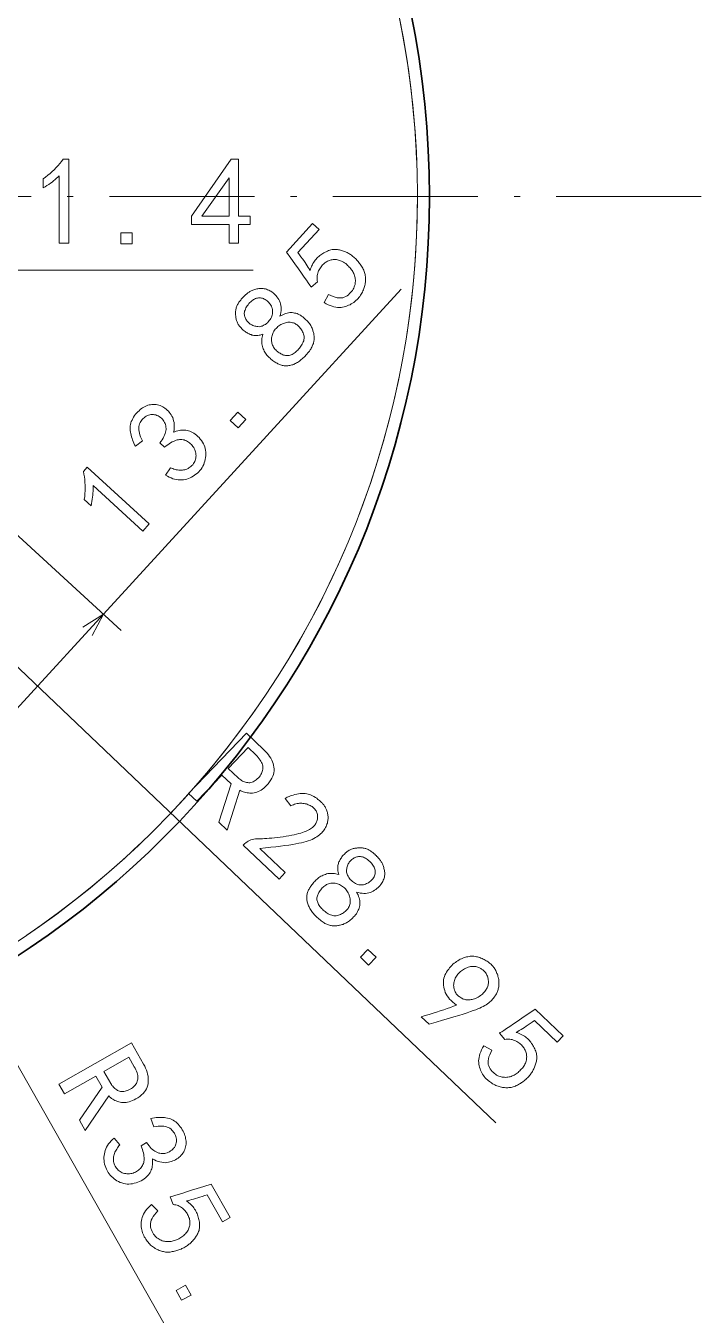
# Model space of a CAD drawing. Extents: x 89 to 955, y 8 to 823.
# Drawn here: x 228.3 to 284.2, y 610.9 to 717.7 of the extents above; entities that cross this region are included whole.
import ezdxf

# ---------------------------------------------------------------- set-up
doc = ezdxf.new("R2010")
doc.units = 0
doc.linetypes.add('DASHDOT', pattern=[18.5, 12, -3, 0.5, -3])
doc.linetypes.add('DASHED', pattern=[15, 12, -3])

msp = doc.modelspace()

# ---------------------------------------------------------------- linework, layer by layer
at = {"color": 7, "linetype": 'DASHDOT', "lineweight": 13}
msp.add_line((284.23, 703.56), (89.23, 703.56), dxfattribs=at)
at = {"color": 3, "lineweight": 13}
for p, q in [((186.73, 703.56), (247.51, 596.59)), ((186.73, 703.56), (267.21, 626.84)), ((207.23, 697.46), (247.13, 697.46)), ((225.36, 658.77), (259.38, 695.89)), ((215.92, 686.21), (236.19, 667.63))]:
    msp.add_line(p, q, dxfattribs=at)
for points in [[(231.06, 705.29), (230.96, 705.18), (230.84, 705.08), (230.72, 704.98), (230.6, 704.87), (230.47, 704.77), (230.33, 704.67), (230.19, 704.57), (230.04, 704.47), (229.89, 704.37), (229.73, 704.28), (229.73, 705.04), (229.93, 705.18), (230.12, 705.33), (230.3, 705.48), (230.48, 705.63), (230.65, 705.79), (230.81, 705.96), (230.97, 706.13), (231.11, 706.3), (231.25, 706.48), (231.39, 706.66), (231.87, 706.66), (231.87, 699.7), (231.06, 699.7)], [(245.14, 701.24), (242.03, 701.24), (242.03, 701.93), (245.31, 706.66), (245.91, 706.66), (245.91, 701.93), (246.88, 701.93), (246.88, 701.24), (245.91, 701.24), (245.91, 699.7), (245.14, 699.7)], [(245.14, 701.93), (245.14, 705.13), (242.88, 701.93)], [(253.36, 695.46), (253.55, 695.36), (253.74, 695.28), (253.92, 695.23), (254.08, 695.19), (254.24, 695.17), (254.39, 695.17), (254.54, 695.18), (254.67, 695.22), (254.79, 695.28), (254.91, 695.35), (255.01, 695.44), (255.11, 695.53), (255.2, 695.61), (255.28, 695.7), (255.35, 695.79), (255.41, 695.89), (255.46, 695.98), (255.5, 696.08), (255.53, 696.17), (255.56, 696.27), (255.57, 696.37), (255.58, 696.46), (255.59, 696.56), (255.59, 696.65), (255.58, 696.74), (255.57, 696.83), (255.55, 696.92), (255.52, 697.01), (255.49, 697.1), (255.46, 697.18), (255.42, 697.27), (255.37, 697.35), (255.33, 697.43), (255.27, 697.51), (255.22, 697.58), (255.15, 697.66), (255.09, 697.73), (255.02, 697.8), (254.95, 697.87), (254.87, 697.94), (254.79, 698.01), (254.7, 698.07), (254.62, 698.12), (254.54, 698.17), (254.45, 698.21), (254.37, 698.25), (254.28, 698.28), (254.2, 698.3), (254.11, 698.32), (254.02, 698.34), (253.93, 698.34), (253.84, 698.35), (253.76, 698.34), (253.68, 698.33), (253.59, 698.32), (253.51, 698.3), (253.44, 698.28), (253.36, 698.25), (253.28, 698.21), (253.21, 698.17), (253.14, 698.13), (253.07, 698.08), (253, 698.02), (252.94, 697.96), (252.88, 697.9), (252.81, 697.83), (252.76, 697.75), (252.7, 697.67), (252.65, 697.59), (252.6, 697.5), (252.55, 697.41), (252.51, 697.32), (252.48, 697.22), (252.45, 697.12), (252.43, 697.02), (252.42, 696.92), (252.42, 696.82), (252.42, 696.72), (252.43, 696.61), (252.45, 696.51), (251.93, 696.05), (251.89, 696.12), (251.81, 696.24), (251.69, 696.41), (251.54, 696.63), (251.35, 696.9), (251.13, 697.21), (250.87, 697.58), (250.58, 697.99), (250.25, 698.46), (249.88, 698.97), (252.04, 701.33), (252.58, 700.84), (250.83, 698.93), (250.96, 698.75), (251.08, 698.58), (251.2, 698.42), (251.31, 698.27), (251.42, 698.11), (251.51, 697.97), (251.6, 697.83), (251.69, 697.7), (251.77, 697.57), (251.84, 697.45), (251.88, 697.58), (251.93, 697.7), (251.97, 697.81), (252.03, 697.92), (252.08, 698.03), (252.14, 698.12), (252.2, 698.22), (252.27, 698.31), (252.34, 698.39), (252.41, 698.47), (252.49, 698.54), (252.56, 698.61), (252.64, 698.68), (252.73, 698.74), (252.81, 698.8), (252.9, 698.86), (252.99, 698.91), (253.08, 698.96), (253.18, 699), (253.27, 699.05), (253.37, 699.09), (253.47, 699.12), (253.56, 699.15), (253.66, 699.17), (253.75, 699.18), (253.84, 699.19), (253.93, 699.19), (254.02, 699.19), (254.11, 699.18), (254.2, 699.16), (254.28, 699.14), (254.37, 699.12), (254.45, 699.09), (254.53, 699.07), (254.61, 699.04), (254.69, 699.01), (254.77, 698.98), (254.84, 698.95), (254.91, 698.92), (254.98, 698.88), (255.05, 698.84), (255.12, 698.8), (255.19, 698.76), (255.26, 698.71), (255.33, 698.66), (255.39, 698.61), (255.46, 698.56), (255.52, 698.5), (255.59, 698.44), (255.65, 698.38), (255.71, 698.31), (255.77, 698.25), (255.83, 698.18), (255.89, 698.11), (255.94, 698.03), (256, 697.96), (256.05, 697.88), (256.1, 697.8), (256.15, 697.71), (256.2, 697.63), (256.24, 697.54), (256.28, 697.46), (256.32, 697.37), (256.35, 697.28), (256.37, 697.19), (256.4, 697.11), (256.41, 697.02), (256.43, 696.93), (256.43, 696.84), (256.44, 696.75), (256.44, 696.66), (256.43, 696.57), (256.42, 696.48), (256.41, 696.39), (256.4, 696.3), (256.38, 696.21), (256.35, 696.12), (256.33, 696.03), (256.3, 695.94), (256.26, 695.84), (256.22, 695.75), (256.18, 695.66), (256.13, 695.57), (256.08, 695.48), (256.02, 695.39), (255.95, 695.3), (255.88, 695.21), (255.81, 695.13), (255.73, 695.04), (255.64, 694.96), (255.55, 694.87), (255.46, 694.8), (255.36, 694.73), (255.25, 694.67), (255.15, 694.61), (255.03, 694.56), (254.91, 694.51), (254.79, 694.47), (254.67, 694.44), (254.53, 694.41), (254.4, 694.39), (254.26, 694.38), (254.12, 694.39), (253.97, 694.4), (253.82, 694.44), (253.67, 694.48), (253.51, 694.54), (253.35, 694.61), (253.18, 694.69), (253.01, 694.78)], [(237.09, 699.66), (236.16, 699.66), (236.16, 700.55), (237.09, 700.55)], [(248.46, 690.23), (248.39, 690.3), (248.32, 690.37), (248.26, 690.44), (248.2, 690.52), (248.15, 690.6), (248.09, 690.69), (248.05, 690.77), (248, 690.86), (247.96, 690.96), (247.92, 691.05), (247.89, 691.15), (247.87, 691.26), (247.85, 691.36), (247.84, 691.47), (247.83, 691.58), (247.83, 691.69), (247.84, 691.8), (247.86, 691.92), (247.89, 692.04), (247.92, 692.16), (247.81, 692.13), (247.71, 692.1), (247.61, 692.08), (247.52, 692.07), (247.42, 692.06), (247.34, 692.06), (247.25, 692.06), (247.17, 692.07), (247.09, 692.08), (247.02, 692.1), (246.95, 692.13), (246.87, 692.15), (246.8, 692.19), (246.73, 692.22), (246.66, 692.26), (246.59, 692.3), (246.52, 692.34), (246.45, 692.39), (246.38, 692.45), (246.31, 692.5), (246.25, 692.56), (246.18, 692.62), (246.13, 692.68), (246.07, 692.74), (246.02, 692.8), (245.97, 692.86), (245.93, 692.92), (245.89, 692.98), (245.86, 693.05), (245.83, 693.11), (245.8, 693.18), (245.78, 693.24), (245.75, 693.31), (245.73, 693.38), (245.72, 693.45), (245.7, 693.53), (245.69, 693.6), (245.68, 693.68), (245.67, 693.75), (245.67, 693.83), (245.67, 693.91), (245.67, 693.99), (245.67, 694.07), (245.68, 694.14), (245.69, 694.21), (245.71, 694.29), (245.73, 694.35), (245.75, 694.42), (245.78, 694.49), (245.81, 694.56), (245.84, 694.62), (245.88, 694.68), (245.91, 694.75), (245.95, 694.81), (245.99, 694.87), (246.04, 694.93), (246.09, 694.99), (246.13, 695.06), (246.19, 695.12), (246.24, 695.18), (246.29, 695.23), (246.35, 695.29), (246.4, 695.34), (246.46, 695.4), (246.51, 695.45), (246.57, 695.49), (246.62, 695.54), (246.68, 695.58), (246.74, 695.62), (246.79, 695.66), (246.85, 695.69), (246.91, 695.73), (246.97, 695.76), (247.04, 695.79), (247.11, 695.82), (247.18, 695.84), (247.26, 695.87), (247.34, 695.89), (247.42, 695.91), (247.51, 695.93), (247.6, 695.95), (247.69, 695.96), (247.78, 695.96), (247.87, 695.96), (247.96, 695.95), (248.05, 695.93), (248.14, 695.91), (248.23, 695.89), (248.32, 695.85), (248.42, 695.81), (248.51, 695.77), (248.6, 695.72), (248.69, 695.66), (248.77, 695.59), (248.86, 695.52), (248.94, 695.43), (249.02, 695.34), (249.09, 695.25), (249.17, 695.14), (249.24, 695.03), (249.3, 694.92), (249.36, 694.8), (249.4, 694.67), (249.42, 694.54), (249.44, 694.4), (249.45, 694.26), (249.44, 694.12), (249.42, 693.97), (249.39, 693.81), (249.34, 693.65), (249.46, 693.72), (249.58, 693.78), (249.7, 693.83), (249.81, 693.87), (249.93, 693.91), (250.04, 693.93), (250.15, 693.95), (250.25, 693.96), (250.36, 693.95), (250.46, 693.94), (250.56, 693.92), (250.66, 693.9), (250.76, 693.87), (250.85, 693.83), (250.95, 693.78), (251.04, 693.73), (251.14, 693.67), (251.23, 693.6), (251.32, 693.53), (251.41, 693.45), (251.5, 693.37), (251.58, 693.29), (251.65, 693.21), (251.72, 693.13), (251.78, 693.05), (251.84, 692.97), (251.89, 692.89), (251.93, 692.82), (251.97, 692.74), (252, 692.66), (252.03, 692.59), (252.06, 692.51), (252.08, 692.44), (252.1, 692.37), (252.12, 692.3), (252.14, 692.23), (252.15, 692.16), (252.16, 692.09), (252.17, 692.02), (252.18, 691.96), (252.18, 691.89), (252.18, 691.82), (252.18, 691.75), (252.17, 691.68), (252.16, 691.61), (252.15, 691.54), (252.13, 691.47), (252.11, 691.4), (252.08, 691.32), (252.05, 691.25), (252.02, 691.17), (251.98, 691.09), (251.94, 691.02), (251.89, 690.94), (251.84, 690.86), (251.78, 690.77), (251.72, 690.69), (251.65, 690.61), (251.58, 690.52), (251.5, 690.44), (251.42, 690.35), (251.34, 690.27), (251.26, 690.2), (251.18, 690.12), (251.11, 690.06), (251.03, 689.99), (250.95, 689.94), (250.87, 689.88), (250.79, 689.83), (250.71, 689.79), (250.63, 689.74), (250.56, 689.71), (250.48, 689.67), (250.4, 689.64), (250.32, 689.62), (250.24, 689.6), (250.16, 689.58), (250.08, 689.57), (250, 689.56), (249.92, 689.55), (249.84, 689.55), (249.76, 689.55), (249.69, 689.56), (249.61, 689.57), (249.53, 689.58), (249.46, 689.6), (249.38, 689.63), (249.31, 689.65), (249.24, 689.68), (249.17, 689.72), (249.1, 689.76), (249.03, 689.8), (248.96, 689.84), (248.89, 689.89), (248.82, 689.94), (248.74, 689.99), (248.67, 690.05), (248.6, 690.11), (248.53, 690.17)], [(246.76, 693.11), (246.82, 693.06), (246.88, 693.01), (246.95, 692.96), (247.02, 692.93), (247.1, 692.89), (247.18, 692.86), (247.26, 692.84), (247.34, 692.82), (247.43, 692.81), (247.52, 692.8), (247.61, 692.79), (247.7, 692.8), (247.79, 692.82), (247.88, 692.84), (247.96, 692.88), (248.05, 692.93), (248.14, 692.98), (248.22, 693.05), (248.3, 693.12), (248.39, 693.21), (248.46, 693.3), (248.53, 693.39), (248.59, 693.48), (248.64, 693.57), (248.68, 693.66), (248.71, 693.75), (248.73, 693.84), (248.74, 693.94), (248.74, 694.03), (248.73, 694.12), (248.72, 694.22), (248.7, 694.31), (248.67, 694.39), (248.63, 694.48), (248.59, 694.56), (248.54, 694.64), (248.49, 694.71), (248.43, 694.78), (248.36, 694.85), (248.28, 694.92), (248.21, 694.98), (248.13, 695.04), (248.05, 695.08), (247.97, 695.12), (247.89, 695.14), (247.81, 695.16), (247.73, 695.17), (247.65, 695.18), (247.57, 695.17), (247.49, 695.16), (247.4, 695.14), (247.32, 695.11), (247.24, 695.07), (247.16, 695.03), (247.09, 694.98), (247.01, 694.92), (246.93, 694.85), (246.86, 694.78), (246.78, 694.7), (246.71, 694.61), (246.64, 694.52), (246.58, 694.43), (246.53, 694.34), (246.48, 694.25), (246.45, 694.17), (246.42, 694.08), (246.4, 694), (246.39, 693.92), (246.39, 693.84), (246.4, 693.76), (246.42, 693.69), (246.43, 693.62), (246.46, 693.54), (246.49, 693.48), (246.52, 693.41), (246.56, 693.34), (246.6, 693.28), (246.65, 693.22), (246.7, 693.16)], [(248.99, 690.87), (249.06, 690.8), (249.13, 690.74), (249.2, 690.69), (249.27, 690.63), (249.35, 690.59), (249.42, 690.54), (249.5, 690.5), (249.57, 690.47), (249.65, 690.44), (249.73, 690.42), (249.8, 690.4), (249.88, 690.39), (249.96, 690.39), (250.04, 690.39), (250.12, 690.4), (250.2, 690.43), (250.28, 690.46), (250.36, 690.49), (250.44, 690.54), (250.52, 690.59), (250.6, 690.65), (250.68, 690.72), (250.75, 690.78), (250.82, 690.85), (250.89, 690.93), (250.95, 691.01), (251.02, 691.09), (251.08, 691.17), (251.13, 691.26), (251.19, 691.35), (251.24, 691.45), (251.28, 691.54), (251.31, 691.63), (251.33, 691.73), (251.34, 691.82), (251.34, 691.91), (251.34, 692), (251.32, 692.09), (251.3, 692.18), (251.26, 692.27), (251.22, 692.36), (251.18, 692.45), (251.13, 692.53), (251.08, 692.6), (251.03, 692.67), (250.97, 692.74), (250.91, 692.81), (250.84, 692.87), (250.77, 692.93), (250.7, 692.98), (250.63, 693.03), (250.55, 693.07), (250.47, 693.1), (250.38, 693.12), (250.29, 693.14), (250.2, 693.15), (250.11, 693.15), (250.01, 693.15), (249.91, 693.13), (249.81, 693.11), (249.71, 693.08), (249.61, 693.05), (249.51, 693.01), (249.42, 692.97), (249.33, 692.92), (249.25, 692.86), (249.17, 692.8), (249.1, 692.73), (249.03, 692.65), (248.96, 692.57), (248.9, 692.49), (248.84, 692.41), (248.79, 692.32), (248.75, 692.23), (248.72, 692.14), (248.69, 692.05), (248.67, 691.96), (248.65, 691.87), (248.64, 691.78), (248.64, 691.69), (248.64, 691.59), (248.66, 691.5), (248.67, 691.41), (248.7, 691.33), (248.73, 691.25), (248.77, 691.17), (248.81, 691.09), (248.87, 691.01), (248.92, 690.94)], [(239.86, 680.49), (240.27, 681.11), (240.37, 681.07), (240.47, 681.03), (240.56, 680.99), (240.66, 680.97), (240.76, 680.94), (240.86, 680.93), (240.96, 680.91), (241.06, 680.91), (241.16, 680.91), (241.26, 680.91), (241.36, 680.92), (241.46, 680.94), (241.55, 680.97), (241.64, 681), (241.73, 681.04), (241.81, 681.09), (241.89, 681.15), (241.97, 681.21), (242.04, 681.28), (242.12, 681.36), (242.18, 681.45), (242.24, 681.53), (242.29, 681.62), (242.33, 681.71), (242.36, 681.81), (242.38, 681.9), (242.39, 682), (242.4, 682.1), (242.39, 682.2), (242.38, 682.31), (242.35, 682.41), (242.33, 682.51), (242.29, 682.6), (242.25, 682.7), (242.2, 682.78), (242.14, 682.87), (242.08, 682.95), (242.01, 683.03), (241.93, 683.1), (241.85, 683.17), (241.77, 683.23), (241.68, 683.29), (241.59, 683.34), (241.5, 683.37), (241.41, 683.41), (241.32, 683.43), (241.22, 683.44), (241.13, 683.45), (241.03, 683.44), (240.94, 683.43), (240.84, 683.41), (240.74, 683.38), (240.63, 683.34), (240.52, 683.29), (240.41, 683.24), (240.29, 683.17), (240.17, 683.09), (240.05, 683.01), (239.92, 682.91), (239.79, 682.81), (239.4, 683.16), (239.5, 683.3), (239.59, 683.43), (239.66, 683.56), (239.73, 683.68), (239.79, 683.81), (239.83, 683.93), (239.87, 684.04), (239.89, 684.16), (239.91, 684.27), (239.91, 684.37), (239.9, 684.48), (239.89, 684.58), (239.86, 684.68), (239.83, 684.77), (239.79, 684.86), (239.74, 684.95), (239.68, 685.04), (239.61, 685.12), (239.53, 685.2), (239.44, 685.27), (239.35, 685.34), (239.25, 685.4), (239.16, 685.44), (239.06, 685.48), (238.96, 685.5), (238.87, 685.51), (238.77, 685.52), (238.66, 685.51), (238.56, 685.49), (238.46, 685.46), (238.36, 685.42), (238.26, 685.37), (238.17, 685.32), (238.09, 685.25), (238.01, 685.19), (237.94, 685.11), (237.88, 685.03), (237.82, 684.94), (237.76, 684.84), (237.72, 684.74), (237.68, 684.63), (237.66, 684.51), (237.65, 684.38), (237.65, 684.25), (237.67, 684.12), (237.7, 683.97), (237.75, 683.82), (237.8, 683.66), (237.88, 683.5), (237.96, 683.33), (237.38, 682.88), (237.31, 683.01), (237.25, 683.14), (237.19, 683.28), (237.13, 683.41), (237.09, 683.54), (237.04, 683.67), (237.01, 683.8), (236.98, 683.93), (236.96, 684.06), (236.94, 684.19), (236.93, 684.32), (236.93, 684.44), (236.94, 684.57), (236.96, 684.69), (236.99, 684.82), (237.03, 684.94), (237.09, 685.06), (237.15, 685.18), (237.22, 685.3), (237.3, 685.42), (237.39, 685.53), (237.48, 685.64), (237.57, 685.74), (237.67, 685.83), (237.77, 685.92), (237.87, 686), (237.97, 686.07), (238.08, 686.13), (238.18, 686.19), (238.3, 686.24), (238.41, 686.28), (238.52, 686.31), (238.63, 686.33), (238.74, 686.35), (238.86, 686.35), (238.97, 686.35), (239.08, 686.34), (239.19, 686.32), (239.3, 686.29), (239.41, 686.26), (239.52, 686.21), (239.63, 686.16), (239.73, 686.1), (239.82, 686.04), (239.92, 685.96), (240.01, 685.88), (240.1, 685.8), (240.18, 685.7), (240.26, 685.6), (240.33, 685.5), (240.4, 685.38), (240.46, 685.26), (240.51, 685.13), (240.54, 685), (240.57, 684.85), (240.58, 684.71), (240.59, 684.55), (240.58, 684.39), (240.57, 684.22), (240.54, 684.04), (240.65, 684.09), (240.76, 684.13), (240.88, 684.16), (240.99, 684.19), (241.1, 684.21), (241.21, 684.22), (241.33, 684.22), (241.44, 684.22), (241.55, 684.21), (241.66, 684.19), (241.78, 684.17), (241.89, 684.13), (242, 684.09), (242.11, 684.03), (242.21, 683.96), (242.32, 683.89), (242.43, 683.8), (242.53, 683.7), (242.64, 683.6), (242.74, 683.48), (242.84, 683.36), (242.92, 683.23), (243, 683.1), (243.06, 682.97), (243.11, 682.83), (243.15, 682.69), (243.18, 682.55), (243.2, 682.4), (243.21, 682.25), (243.2, 682.1), (243.19, 681.95), (243.16, 681.8), (243.13, 681.65), (243.08, 681.51), (243.03, 681.38), (242.97, 681.25), (242.89, 681.12), (242.81, 681), (242.72, 680.88), (242.62, 680.77), (242.51, 680.66), (242.39, 680.57), (242.28, 680.48), (242.16, 680.4), (242.03, 680.33), (241.91, 680.27), (241.77, 680.22), (241.64, 680.17), (241.5, 680.14), (241.36, 680.11), (241.21, 680.1), (241.06, 680.1), (240.92, 680.1), (240.77, 680.12), (240.62, 680.16), (240.47, 680.2), (240.32, 680.26), (240.17, 680.32), (240.02, 680.4)], [(246.51, 685.11), (245.88, 684.42), (245.22, 685.02), (245.85, 685.71)], [(233.86, 679.63), (233.86, 679.48), (233.86, 679.32), (233.86, 679.17), (233.85, 679), (233.84, 678.84), (233.82, 678.67), (233.8, 678.5), (233.77, 678.32), (233.74, 678.14), (233.7, 677.96), (233.14, 678.48), (233.17, 678.72), (233.19, 678.96), (233.2, 679.2), (233.21, 679.43), (233.21, 679.66), (233.19, 679.89), (233.17, 680.12), (233.15, 680.35), (233.11, 680.57), (233.06, 680.8), (233.39, 681.15), (238.52, 676.45), (237.98, 675.86)], [(244.98, 651.08), (244.27, 651.75), (245.29, 654.92), (244.52, 655.65), (242.46, 653.48), (241.78, 654.12), (246.56, 659.13), (248.02, 657.73), (248.16, 657.6), (248.28, 657.46), (248.39, 657.32), (248.49, 657.18), (248.58, 657.04), (248.66, 656.9), (248.72, 656.75), (248.77, 656.61), (248.82, 656.46), (248.84, 656.31), (248.86, 656.16), (248.86, 656.01), (248.84, 655.85), (248.8, 655.7), (248.75, 655.55), (248.68, 655.4), (248.6, 655.25), (248.49, 655.1), (248.37, 654.94), (248.24, 654.79), (248.12, 654.68), (248.01, 654.58), (247.9, 654.49), (247.78, 654.41), (247.67, 654.34), (247.55, 654.28), (247.43, 654.24), (247.32, 654.2), (247.2, 654.18), (247.08, 654.16), (246.96, 654.16), (246.84, 654.16), (246.73, 654.17), (246.62, 654.18), (246.51, 654.2), (246.41, 654.23), (246.3, 654.26), (246.21, 654.3), (246.11, 654.34), (246.01, 654.39)], [(247.56, 655.43), (247.64, 655.52), (247.7, 655.6), (247.76, 655.69), (247.81, 655.77), (247.85, 655.86), (247.88, 655.95), (247.91, 656.04), (247.92, 656.13), (247.93, 656.22), (247.93, 656.32), (247.92, 656.41), (247.9, 656.51), (247.87, 656.6), (247.82, 656.7), (247.77, 656.8), (247.71, 656.9), (247.63, 657), (247.55, 657.11), (247.45, 657.21), (247.35, 657.32), (246.7, 657.93), (245.06, 656.2), (245.88, 655.42), (245.95, 655.36), (246.02, 655.3), (246.09, 655.25), (246.17, 655.2), (246.25, 655.16), (246.33, 655.12), (246.41, 655.09), (246.5, 655.06), (246.58, 655.04), (246.67, 655.03), (246.76, 655.02), (246.85, 655.02), (246.94, 655.04), (247.03, 655.06), (247.12, 655.1), (247.21, 655.14), (247.3, 655.2), (247.38, 655.27), (247.47, 655.35)], [(246.43, 649.98), (246.52, 650.05), (246.62, 650.12), (246.72, 650.19), (246.83, 650.24), (246.94, 650.28), (247.06, 650.32), (247.18, 650.35), (247.31, 650.36), (247.45, 650.37), (247.59, 650.38), (247.74, 650.38), (247.9, 650.38), (248.07, 650.39), (248.26, 650.4), (248.45, 650.42), (248.66, 650.43), (248.88, 650.46), (249.11, 650.49), (249.35, 650.52), (249.6, 650.55), (249.86, 650.59), (250.09, 650.63), (250.32, 650.67), (250.52, 650.71), (250.72, 650.76), (250.9, 650.8), (251.06, 650.84), (251.21, 650.89), (251.35, 650.94), (251.47, 650.98), (251.58, 651.03), (251.68, 651.09), (251.78, 651.14), (251.87, 651.19), (251.95, 651.25), (252.03, 651.31), (252.1, 651.37), (252.16, 651.43), (252.22, 651.5), (252.27, 651.56), (252.31, 651.63), (252.35, 651.7), (252.38, 651.77), (252.41, 651.84), (252.43, 651.92), (252.45, 651.99), (252.46, 652.07), (252.46, 652.15), (252.46, 652.23), (252.45, 652.31), (252.44, 652.39), (252.42, 652.47), (252.4, 652.55), (252.36, 652.62), (252.33, 652.69), (252.29, 652.75), (252.24, 652.82), (252.19, 652.88), (252.13, 652.93), (252.06, 652.99), (252, 653.04), (251.92, 653.09), (251.85, 653.13), (251.77, 653.17), (251.69, 653.2), (251.61, 653.23), (251.53, 653.26), (251.44, 653.28), (251.35, 653.3), (251.25, 653.31), (251.16, 653.32), (251.06, 653.32), (250.96, 653.32), (250.87, 653.31), (250.77, 653.29), (250.66, 653.27), (250.56, 653.23), (250.46, 653.2), (250.35, 653.15), (250.24, 653.1), (249.77, 653.72), (249.94, 653.81), (250.11, 653.88), (250.28, 653.95), (250.44, 654), (250.59, 654.05), (250.74, 654.08), (250.89, 654.11), (251.03, 654.13), (251.17, 654.13), (251.31, 654.13), (251.44, 654.12), (251.57, 654.1), (251.69, 654.07), (251.81, 654.03), (251.93, 653.99), (252.05, 653.93), (252.16, 653.87), (252.28, 653.8), (252.39, 653.73), (252.49, 653.64), (252.55, 653.59), (252.62, 653.54), (252.67, 653.49), (252.73, 653.44), (252.78, 653.39), (252.83, 653.34), (252.88, 653.28), (252.92, 653.23), (252.97, 653.18), (253.01, 653.12), (253.04, 653.07), (253.08, 653.01), (253.11, 652.95), (253.14, 652.89), (253.17, 652.82), (253.2, 652.76), (253.23, 652.69), (253.25, 652.61), (253.27, 652.54), (253.29, 652.46), (253.31, 652.38), (253.32, 652.3), (253.33, 652.21), (253.33, 652.13), (253.33, 652.04), (253.32, 651.95), (253.31, 651.86), (253.29, 651.77), (253.27, 651.68), (253.24, 651.59), (253.21, 651.49), (253.17, 651.4), (253.12, 651.31), (253.07, 651.21), (253.01, 651.13), (252.95, 651.04), (252.88, 650.95), (252.8, 650.86), (252.71, 650.78), (252.62, 650.7), (252.52, 650.62), (252.41, 650.54), (252.29, 650.47), (252.15, 650.4), (252.01, 650.33), (251.86, 650.27), (251.69, 650.21), (251.52, 650.15), (251.33, 650.1), (251.13, 650.05), (250.92, 650), (250.67, 649.95), (250.4, 649.9), (250.09, 649.86), (249.76, 649.81), (249.4, 649.76), (249.01, 649.72), (248.59, 649.67), (248.14, 649.62), (247.67, 649.58), (249.78, 647.57), (249.27, 647.04), (246.31, 649.86)], [(252.28, 646.91), (252.35, 646.98), (252.42, 647.04), (252.5, 647.11), (252.57, 647.16), (252.66, 647.22), (252.74, 647.27), (252.83, 647.31), (252.92, 647.36), (253.01, 647.4), (253.11, 647.43), (253.21, 647.46), (253.32, 647.49), (253.42, 647.5), (253.53, 647.51), (253.64, 647.51), (253.75, 647.51), (253.86, 647.5), (253.98, 647.48), (254.09, 647.45), (254.21, 647.42), (254.19, 647.52), (254.16, 647.62), (254.15, 647.72), (254.13, 647.82), (254.13, 647.91), (254.13, 648), (254.13, 648.08), (254.14, 648.16), (254.16, 648.24), (254.18, 648.32), (254.2, 648.39), (254.23, 648.46), (254.27, 648.53), (254.3, 648.6), (254.34, 648.67), (254.39, 648.74), (254.43, 648.81), (254.48, 648.88), (254.53, 648.95), (254.59, 649.01), (254.65, 649.08), (254.71, 649.14), (254.77, 649.2), (254.83, 649.25), (254.89, 649.3), (254.95, 649.34), (255.02, 649.39), (255.08, 649.42), (255.15, 649.46), (255.21, 649.49), (255.28, 649.51), (255.34, 649.54), (255.41, 649.56), (255.48, 649.57), (255.55, 649.59), (255.63, 649.6), (255.7, 649.61), (255.78, 649.62), (255.86, 649.63), (255.94, 649.63), (256.02, 649.63), (256.09, 649.63), (256.17, 649.62), (256.24, 649.61), (256.32, 649.6), (256.39, 649.58), (256.46, 649.56), (256.52, 649.54), (256.59, 649.51), (256.66, 649.48), (256.72, 649.44), (256.78, 649.41), (256.84, 649.37), (256.91, 649.33), (256.97, 649.28), (257.03, 649.24), (257.09, 649.19), (257.15, 649.14), (257.21, 649.09), (257.27, 649.03), (257.32, 648.98), (257.38, 648.92), (257.43, 648.87), (257.48, 648.81), (257.53, 648.75), (257.58, 648.7), (257.62, 648.64), (257.66, 648.59), (257.7, 648.53), (257.74, 648.47), (257.77, 648.41), (257.81, 648.35), (257.84, 648.29), (257.87, 648.22), (257.89, 648.15), (257.92, 648.08), (257.94, 648), (257.96, 647.92), (257.98, 647.84), (258, 647.75), (258.01, 647.66), (258.02, 647.57), (258.02, 647.48), (258.02, 647.39), (258.01, 647.3), (257.99, 647.21), (257.97, 647.12), (257.94, 647.03), (257.9, 646.94), (257.86, 646.84), (257.82, 646.75), (257.76, 646.66), (257.7, 646.58), (257.63, 646.49), (257.55, 646.41), (257.47, 646.33), (257.38, 646.26), (257.28, 646.18), (257.18, 646.11), (257.07, 646.04), (256.95, 645.98), (256.83, 645.93), (256.7, 645.89), (256.57, 645.86), (256.43, 645.85), (256.29, 645.85), (256.14, 645.86), (255.99, 645.88), (255.84, 645.92), (255.68, 645.96), (255.75, 645.84), (255.81, 645.72), (255.86, 645.6), (255.9, 645.48), (255.93, 645.37), (255.95, 645.26), (255.96, 645.15), (255.97, 645.04), (255.96, 644.94), (255.95, 644.84), (255.93, 644.74), (255.9, 644.64), (255.87, 644.54), (255.83, 644.45), (255.78, 644.35), (255.73, 644.26), (255.67, 644.17), (255.6, 644.07), (255.52, 643.98), (255.44, 643.9), (255.36, 643.81), (255.28, 643.73), (255.2, 643.66), (255.11, 643.59), (255.03, 643.53), (254.95, 643.48), (254.87, 643.43), (254.8, 643.39), (254.72, 643.35), (254.64, 643.32), (254.57, 643.29), (254.49, 643.27), (254.42, 643.25), (254.34, 643.23), (254.27, 643.21), (254.2, 643.2), (254.13, 643.18), (254.06, 643.17), (254, 643.16), (253.93, 643.16), (253.86, 643.16), (253.8, 643.16), (253.73, 643.16), (253.66, 643.17), (253.59, 643.18), (253.52, 643.2), (253.45, 643.22), (253.37, 643.24), (253.3, 643.27), (253.23, 643.3), (253.15, 643.33), (253.07, 643.37), (253, 643.42), (252.92, 643.47), (252.84, 643.52), (252.76, 643.58), (252.68, 643.65), (252.59, 643.71), (252.51, 643.79), (252.42, 643.87), (252.34, 643.95), (252.26, 644.03), (252.19, 644.11), (252.12, 644.19), (252.05, 644.27), (251.99, 644.35), (251.94, 644.43), (251.88, 644.51), (251.83, 644.59), (251.79, 644.67), (251.75, 644.75), (251.71, 644.83), (251.68, 644.91), (251.65, 644.98), (251.63, 645.06), (251.61, 645.14), (251.59, 645.22), (251.58, 645.3), (251.58, 645.38), (251.57, 645.46), (251.57, 645.54), (251.58, 645.62), (251.58, 645.7), (251.6, 645.78), (251.61, 645.85), (251.63, 645.93), (251.66, 646), (251.68, 646.07), (251.72, 646.14), (251.75, 646.21), (251.79, 646.28), (251.84, 646.35), (251.88, 646.42), (251.93, 646.49), (251.98, 646.56), (252.04, 646.63), (252.09, 646.7), (252.15, 646.77), (252.22, 646.84)], [(255.19, 648.55), (255.14, 648.49), (255.09, 648.43), (255.04, 648.36), (255, 648.29), (254.97, 648.22), (254.94, 648.14), (254.91, 648.06), (254.89, 647.98), (254.88, 647.89), (254.86, 647.8), (254.86, 647.71), (254.86, 647.62), (254.88, 647.53), (254.9, 647.44), (254.94, 647.35), (254.98, 647.27), (255.04, 647.18), (255.1, 647.09), (255.17, 647.01), (255.26, 646.93), (255.34, 646.85), (255.43, 646.78), (255.52, 646.72), (255.61, 646.67), (255.7, 646.62), (255.8, 646.59), (255.89, 646.57), (255.98, 646.56), (256.07, 646.55), (256.17, 646.56), (256.26, 646.57), (256.35, 646.6), (256.44, 646.62), (256.52, 646.66), (256.6, 646.7), (256.68, 646.74), (256.76, 646.8), (256.83, 646.86), (256.9, 646.92), (256.97, 646.99), (257.03, 647.07), (257.09, 647.15), (257.14, 647.23), (257.17, 647.3), (257.2, 647.38), (257.22, 647.46), (257.24, 647.54), (257.24, 647.62), (257.24, 647.71), (257.23, 647.79), (257.21, 647.87), (257.18, 647.95), (257.14, 648.03), (257.1, 648.11), (257.05, 648.19), (256.99, 648.27), (256.93, 648.35), (256.86, 648.42), (256.78, 648.5), (256.69, 648.58), (256.6, 648.65), (256.51, 648.71), (256.43, 648.76), (256.34, 648.81), (256.26, 648.85), (256.17, 648.87), (256.09, 648.89), (256.01, 648.9), (255.93, 648.91), (255.85, 648.9), (255.78, 648.89), (255.7, 648.87), (255.63, 648.85), (255.56, 648.82), (255.49, 648.79), (255.43, 648.75), (255.37, 648.71), (255.31, 648.66), (255.25, 648.61)], [(252.91, 646.37), (252.84, 646.3), (252.78, 646.23), (252.72, 646.16), (252.67, 646.09), (252.62, 646.02), (252.57, 645.94), (252.53, 645.87), (252.5, 645.8), (252.47, 645.72), (252.44, 645.64), (252.42, 645.56), (252.41, 645.49), (252.4, 645.41), (252.41, 645.33), (252.42, 645.25), (252.44, 645.17), (252.47, 645.09), (252.51, 645.01), (252.55, 644.93), (252.6, 644.84), (252.66, 644.76), (252.72, 644.69), (252.79, 644.61), (252.86, 644.54), (252.93, 644.47), (253.01, 644.4), (253.09, 644.34), (253.17, 644.28), (253.26, 644.22), (253.35, 644.16), (253.44, 644.11), (253.53, 644.07), (253.63, 644.04), (253.72, 644.01), (253.81, 644), (253.9, 644), (253.99, 644), (254.08, 644.01), (254.18, 644.04), (254.27, 644.07), (254.35, 644.11), (254.44, 644.15), (254.52, 644.19), (254.6, 644.24), (254.67, 644.3), (254.74, 644.35), (254.81, 644.41), (254.87, 644.48), (254.93, 644.54), (254.98, 644.61), (255.03, 644.69), (255.07, 644.77), (255.11, 644.85), (255.13, 644.93), (255.15, 645.02), (255.16, 645.11), (255.17, 645.2), (255.16, 645.3), (255.15, 645.4), (255.13, 645.51), (255.11, 645.61), (255.08, 645.71), (255.04, 645.8), (255, 645.9), (254.95, 645.98), (254.89, 646.07), (254.83, 646.15), (254.76, 646.22), (254.69, 646.3), (254.61, 646.37), (254.53, 646.43), (254.45, 646.49), (254.36, 646.54), (254.27, 646.58), (254.19, 646.62), (254.1, 646.65), (254.01, 646.67), (253.92, 646.69), (253.82, 646.7), (253.73, 646.7), (253.64, 646.7), (253.55, 646.69), (253.46, 646.67), (253.37, 646.65), (253.29, 646.62), (253.21, 646.58), (253.13, 646.54), (253.05, 646.49), (252.98, 646.43)], [(256.68, 639.92), (256.01, 640.56), (256.62, 641.21), (257.3, 640.56)], [(261.05, 635.64), (261.38, 635.74), (261.7, 635.83), (262.02, 635.93), (262.32, 636.02), (262.62, 636.12), (262.91, 636.21), (263.19, 636.31), (263.46, 636.41), (263.72, 636.5), (263.97, 636.6), (263.81, 636.72), (263.66, 636.84), (263.53, 636.97), (263.4, 637.1), (263.29, 637.23), (263.2, 637.37), (263.11, 637.51), (263.04, 637.65), (262.99, 637.8), (262.94, 637.95), (262.91, 638.1), (262.89, 638.25), (262.88, 638.4), (262.88, 638.54), (262.9, 638.68), (262.93, 638.82), (262.96, 638.96), (263.01, 639.09), (263.08, 639.22), (263.15, 639.34), (263.23, 639.47), (263.32, 639.58), (263.4, 639.69), (263.49, 639.79), (263.58, 639.89), (263.67, 639.98), (263.77, 640.07), (263.87, 640.14), (263.97, 640.22), (264.07, 640.28), (264.18, 640.34), (264.28, 640.4), (264.39, 640.44), (264.49, 640.49), (264.59, 640.53), (264.7, 640.56), (264.8, 640.59), (264.9, 640.61), (265.01, 640.62), (265.11, 640.64), (265.21, 640.64), (265.31, 640.64), (265.41, 640.64), (265.51, 640.63), (265.61, 640.61), (265.71, 640.59), (265.8, 640.57), (265.9, 640.54), (265.99, 640.5), (266.09, 640.46), (266.18, 640.41), (266.26, 640.37), (266.35, 640.32), (266.43, 640.28), (266.5, 640.23), (266.58, 640.18), (266.64, 640.13), (266.71, 640.08), (266.77, 640.03), (266.83, 639.98), (266.88, 639.92), (266.94, 639.86), (266.99, 639.8), (267.03, 639.74), (267.08, 639.68), (267.13, 639.61), (267.17, 639.54), (267.21, 639.47), (267.25, 639.39), (267.29, 639.31), (267.32, 639.23), (267.35, 639.15), (267.38, 639.07), (267.4, 638.99), (267.43, 638.9), (267.44, 638.82), (267.46, 638.73), (267.47, 638.64), (267.48, 638.55), (267.48, 638.46), (267.48, 638.37), (267.48, 638.28), (267.47, 638.2), (267.46, 638.11), (267.45, 638.03), (267.43, 637.96), (267.42, 637.88), (267.39, 637.81), (267.37, 637.74), (267.34, 637.67), (267.31, 637.6), (267.27, 637.53), (267.23, 637.46), (267.18, 637.39), (267.13, 637.32), (267.08, 637.25), (267.02, 637.17), (266.96, 637.1), (266.89, 637.02), (266.81, 636.94), (266.73, 636.86), (266.64, 636.79), (266.54, 636.71), (266.43, 636.63), (266.31, 636.56), (266.18, 636.49), (266.04, 636.42), (265.89, 636.35), (265.73, 636.28), (265.56, 636.21), (265.36, 636.14), (265.12, 636.06), (264.84, 635.96), (264.52, 635.86), (264.15, 635.75), (263.75, 635.62), (263.3, 635.49), (262.8, 635.35), (262.27, 635.19), (261.69, 635.03)], [(264.02, 639.08), (263.96, 638.99), (263.9, 638.91), (263.86, 638.82), (263.82, 638.73), (263.79, 638.63), (263.76, 638.54), (263.75, 638.44), (263.74, 638.34), (263.73, 638.24), (263.74, 638.14), (263.75, 638.04), (263.77, 637.95), (263.79, 637.85), (263.82, 637.77), (263.86, 637.69), (263.9, 637.61), (263.95, 637.54), (264, 637.47), (264.06, 637.41), (264.13, 637.35), (264.2, 637.3), (264.27, 637.25), (264.34, 637.2), (264.41, 637.17), (264.47, 637.13), (264.54, 637.1), (264.61, 637.08), (264.68, 637.06), (264.74, 637.05), (264.81, 637.04), (264.88, 637.03), (264.95, 637.03), (265.02, 637.04), (265.1, 637.04), (265.18, 637.06), (265.27, 637.07), (265.36, 637.09), (265.45, 637.12), (265.55, 637.15), (265.65, 637.19), (265.75, 637.25), (265.85, 637.32), (265.94, 637.39), (266.03, 637.45), (266.11, 637.52), (266.18, 637.59), (266.25, 637.66), (266.31, 637.73), (266.37, 637.8), (266.42, 637.88), (266.46, 637.95), (266.5, 638.02), (266.53, 638.1), (266.56, 638.18), (266.58, 638.26), (266.6, 638.34), (266.61, 638.42), (266.61, 638.51), (266.61, 638.59), (266.6, 638.68), (266.59, 638.77), (266.57, 638.85), (266.55, 638.93), (266.52, 639.01), (266.49, 639.08), (266.45, 639.15), (266.41, 639.22), (266.36, 639.29), (266.31, 639.35), (266.25, 639.4), (266.22, 639.44), (266.19, 639.48), (266.14, 639.52), (266.1, 639.55), (266.05, 639.59), (265.99, 639.62), (265.93, 639.66), (265.86, 639.69), (265.79, 639.72), (265.72, 639.75), (265.64, 639.77), (265.56, 639.79), (265.47, 639.81), (265.39, 639.81), (265.3, 639.81), (265.21, 639.8), (265.12, 639.79), (265.03, 639.76), (264.93, 639.73), (264.83, 639.7), (264.73, 639.66), (264.64, 639.61), (264.55, 639.56), (264.46, 639.5), (264.38, 639.44), (264.3, 639.38), (264.22, 639.31), (264.15, 639.24), (264.08, 639.16)], [(266.9, 632.87), (266.8, 632.67), (266.72, 632.49), (266.65, 632.31), (266.61, 632.14), (266.59, 631.98), (266.59, 631.83), (266.6, 631.69), (266.64, 631.56), (266.69, 631.43), (266.76, 631.32), (266.85, 631.21), (266.93, 631.11), (267.02, 631.02), (267.11, 630.94), (267.2, 630.87), (267.29, 630.81), (267.38, 630.75), (267.47, 630.71), (267.57, 630.68), (267.67, 630.65), (267.76, 630.63), (267.86, 630.62), (267.95, 630.62), (268.05, 630.61), (268.14, 630.62), (268.23, 630.63), (268.32, 630.65), (268.41, 630.67), (268.49, 630.7), (268.58, 630.73), (268.66, 630.77), (268.75, 630.81), (268.83, 630.86), (268.91, 630.91), (268.99, 630.97), (269.06, 631.03), (269.14, 631.09), (269.21, 631.16), (269.28, 631.23), (269.35, 631.31), (269.42, 631.39), (269.48, 631.47), (269.54, 631.55), (269.59, 631.63), (269.63, 631.71), (269.67, 631.8), (269.7, 631.88), (269.73, 631.97), (269.75, 632.06), (269.76, 632.15), (269.77, 632.23), (269.78, 632.32), (269.77, 632.41), (269.77, 632.49), (269.76, 632.57), (269.74, 632.65), (269.72, 632.73), (269.69, 632.81), (269.65, 632.88), (269.61, 632.96), (269.57, 633.03), (269.52, 633.1), (269.47, 633.17), (269.41, 633.24), (269.34, 633.3), (269.28, 633.36), (269.2, 633.42), (269.13, 633.48), (269.04, 633.53), (268.96, 633.59), (268.86, 633.64), (268.77, 633.68), (268.68, 633.71), (268.58, 633.74), (268.48, 633.76), (268.38, 633.77), (268.28, 633.78), (268.18, 633.77), (268.07, 633.77), (267.96, 633.75), (267.52, 634.28), (267.59, 634.32), (267.71, 634.4), (267.88, 634.51), (268.1, 634.66), (268.37, 634.84), (268.7, 635.06), (269.07, 635.31), (269.49, 635.59), (269.96, 635.91), (270.48, 636.27), (272.79, 634.06), (272.29, 633.54), (270.42, 635.32), (270.24, 635.2), (270.07, 635.08), (269.9, 634.96), (269.74, 634.86), (269.59, 634.75), (269.45, 634.66), (269.31, 634.57), (269.17, 634.49), (269.04, 634.41), (268.92, 634.34), (269.05, 634.3), (269.17, 634.25), (269.28, 634.2), (269.39, 634.15), (269.49, 634.09), (269.59, 634.03), (269.68, 633.96), (269.77, 633.9), (269.85, 633.83), (269.92, 633.75), (270, 633.68), (270.06, 633.6), (270.13, 633.52), (270.19, 633.43), (270.25, 633.35), (270.3, 633.26), (270.35, 633.17), (270.4, 633.07), (270.45, 632.98), (270.49, 632.88), (270.53, 632.78), (270.56, 632.68), (270.58, 632.59), (270.6, 632.49), (270.61, 632.4), (270.62, 632.31), (270.62, 632.22), (270.61, 632.13), (270.6, 632.04), (270.58, 631.95), (270.56, 631.87), (270.54, 631.78), (270.51, 631.7), (270.49, 631.62), (270.46, 631.54), (270.43, 631.46), (270.39, 631.39), (270.36, 631.31), (270.32, 631.24), (270.29, 631.17), (270.25, 631.1), (270.2, 631.03), (270.16, 630.97), (270.11, 630.9), (270.06, 630.83), (270.01, 630.77), (269.95, 630.7), (269.9, 630.64), (269.84, 630.58), (269.77, 630.52), (269.71, 630.45), (269.64, 630.4), (269.57, 630.34), (269.5, 630.28), (269.42, 630.23), (269.34, 630.18), (269.27, 630.12), (269.18, 630.08), (269.1, 630.03), (269.01, 629.98), (268.92, 629.94), (268.84, 629.9), (268.75, 629.87), (268.66, 629.84), (268.57, 629.81), (268.48, 629.79), (268.4, 629.78), (268.31, 629.77), (268.22, 629.76), (268.13, 629.76), (268.04, 629.76), (267.95, 629.77), (267.86, 629.78), (267.77, 629.79), (267.68, 629.81), (267.59, 629.83), (267.5, 629.86), (267.41, 629.89), (267.32, 629.92), (267.22, 629.95), (267.13, 629.99), (267.04, 630.04), (266.95, 630.09), (266.86, 630.15), (266.77, 630.21), (266.69, 630.27), (266.6, 630.35), (266.52, 630.42), (266.43, 630.5), (266.35, 630.59), (266.27, 630.68), (266.2, 630.78), (266.13, 630.88), (266.07, 630.99), (266.01, 631.09), (265.96, 631.21), (265.92, 631.33), (265.88, 631.45), (265.85, 631.58), (265.82, 631.71), (265.81, 631.84), (265.8, 631.98), (265.81, 632.13), (265.83, 632.27), (265.87, 632.42), (265.91, 632.57), (265.97, 632.73), (266.05, 632.89), (266.13, 633.05), (266.23, 633.22)], [(233.21, 626.21), (232.73, 627.06), (234.62, 629.8), (234.1, 630.72), (231.5, 629.24), (231.04, 630.05), (237.05, 633.47), (238.05, 631.71), (238.14, 631.54), (238.22, 631.37), (238.29, 631.21), (238.34, 631.04), (238.38, 630.88), (238.42, 630.72), (238.44, 630.57), (238.44, 630.41), (238.44, 630.26), (238.43, 630.1), (238.4, 629.96), (238.35, 629.81), (238.29, 629.67), (238.21, 629.54), (238.12, 629.41), (238.01, 629.28), (237.88, 629.16), (237.74, 629.04), (237.58, 628.93), (237.41, 628.83), (237.27, 628.75), (237.13, 628.69), (236.99, 628.64), (236.86, 628.59), (236.73, 628.56), (236.6, 628.54), (236.48, 628.53), (236.36, 628.53), (236.23, 628.54), (236.12, 628.56), (236, 628.59), (235.89, 628.62), (235.78, 628.66), (235.68, 628.71), (235.58, 628.76), (235.49, 628.81), (235.4, 628.87), (235.32, 628.94), (235.24, 629.01), (235.16, 629.09)], [(236.95, 629.64), (237.04, 629.69), (237.13, 629.76), (237.21, 629.82), (237.28, 629.89), (237.34, 629.96), (237.4, 630.04), (237.45, 630.12), (237.49, 630.2), (237.52, 630.29), (237.55, 630.38), (237.57, 630.47), (237.58, 630.57), (237.57, 630.67), (237.56, 630.78), (237.54, 630.89), (237.51, 631), (237.47, 631.12), (237.41, 631.24), (237.35, 631.37), (237.28, 631.5), (236.84, 632.28), (234.77, 631.1), (235.33, 630.11), (235.38, 630.03), (235.43, 629.95), (235.49, 629.88), (235.55, 629.81), (235.61, 629.75), (235.68, 629.69), (235.75, 629.64), (235.82, 629.59), (235.9, 629.54), (235.98, 629.5), (236.06, 629.47), (236.14, 629.45), (236.23, 629.44), (236.33, 629.44), (236.42, 629.44), (236.52, 629.46), (236.62, 629.49), (236.73, 629.53), (236.84, 629.58)], [(235.62, 625.59), (236.08, 625.02), (236.01, 624.94), (235.94, 624.85), (235.88, 624.77), (235.82, 624.68), (235.77, 624.59), (235.72, 624.5), (235.68, 624.41), (235.64, 624.32), (235.61, 624.23), (235.58, 624.13), (235.57, 624.03), (235.55, 623.94), (235.55, 623.84), (235.55, 623.74), (235.57, 623.65), (235.59, 623.55), (235.62, 623.46), (235.65, 623.36), (235.7, 623.27), (235.75, 623.18), (235.81, 623.09), (235.88, 623.01), (235.95, 622.93), (236.02, 622.87), (236.1, 622.81), (236.19, 622.76), (236.27, 622.72), (236.37, 622.69), (236.47, 622.66), (236.57, 622.64), (236.67, 622.63), (236.78, 622.63), (236.88, 622.63), (236.98, 622.64), (237.08, 622.66), (237.18, 622.69), (237.27, 622.73), (237.37, 622.77), (237.46, 622.82), (237.55, 622.87), (237.64, 622.94), (237.72, 623), (237.79, 623.07), (237.86, 623.15), (237.91, 623.22), (237.96, 623.31), (238, 623.39), (238.04, 623.48), (238.06, 623.57), (238.08, 623.66), (238.09, 623.76), (238.1, 623.87), (238.09, 623.98), (238.08, 624.1), (238.06, 624.23), (238.03, 624.36), (238, 624.5), (237.95, 624.64), (237.9, 624.79), (237.84, 624.95), (238.3, 625.21), (238.4, 625.07), (238.5, 624.95), (238.6, 624.84), (238.69, 624.73), (238.79, 624.64), (238.89, 624.56), (238.99, 624.5), (239.09, 624.44), (239.2, 624.39), (239.3, 624.35), (239.4, 624.33), (239.5, 624.31), (239.6, 624.3), (239.7, 624.31), (239.8, 624.32), (239.9, 624.34), (240, 624.37), (240.1, 624.41), (240.2, 624.46), (240.29, 624.52), (240.39, 624.59), (240.47, 624.66), (240.54, 624.74), (240.61, 624.82), (240.66, 624.91), (240.7, 625), (240.73, 625.09), (240.76, 625.19), (240.77, 625.29), (240.77, 625.4), (240.77, 625.51), (240.75, 625.62), (240.73, 625.72), (240.69, 625.81), (240.65, 625.91), (240.6, 626), (240.54, 626.09), (240.48, 626.17), (240.4, 626.25), (240.32, 626.33), (240.22, 626.4), (240.12, 626.46), (240, 626.5), (239.88, 626.54), (239.74, 626.57), (239.59, 626.58), (239.43, 626.58), (239.27, 626.57), (239.09, 626.56), (238.9, 626.53), (238.65, 627.22), (238.8, 627.25), (238.94, 627.27), (239.09, 627.28), (239.23, 627.29), (239.37, 627.3), (239.51, 627.3), (239.64, 627.29), (239.77, 627.28), (239.9, 627.26), (240.03, 627.24), (240.16, 627.21), (240.28, 627.17), (240.39, 627.12), (240.5, 627.06), (240.61, 626.99), (240.72, 626.92), (240.82, 626.83), (240.91, 626.73), (241.01, 626.63), (241.09, 626.51), (241.18, 626.4), (241.25, 626.28), (241.32, 626.16), (241.38, 626.04), (241.43, 625.92), (241.47, 625.8), (241.51, 625.68), (241.53, 625.56), (241.55, 625.44), (241.57, 625.32), (241.57, 625.2), (241.57, 625.08), (241.55, 624.97), (241.53, 624.86), (241.5, 624.75), (241.47, 624.64), (241.42, 624.54), (241.37, 624.44), (241.31, 624.34), (241.24, 624.25), (241.17, 624.16), (241.08, 624.07), (241, 624), (240.9, 623.92), (240.81, 623.86), (240.7, 623.79), (240.59, 623.74), (240.48, 623.69), (240.36, 623.64), (240.23, 623.61), (240.1, 623.58), (239.97, 623.56), (239.83, 623.55), (239.69, 623.56), (239.55, 623.58), (239.4, 623.61), (239.26, 623.65), (239.1, 623.71), (238.95, 623.78), (238.79, 623.86), (238.8, 623.73), (238.8, 623.61), (238.8, 623.5), (238.79, 623.38), (238.77, 623.27), (238.75, 623.16), (238.72, 623.05), (238.68, 622.95), (238.64, 622.84), (238.59, 622.74), (238.53, 622.64), (238.46, 622.55), (238.38, 622.46), (238.29, 622.37), (238.2, 622.29), (238.09, 622.21), (237.98, 622.13), (237.85, 622.06), (237.72, 622), (237.58, 621.93), (237.43, 621.88), (237.28, 621.84), (237.14, 621.81), (236.99, 621.79), (236.84, 621.78), (236.7, 621.78), (236.55, 621.8), (236.41, 621.83), (236.26, 621.87), (236.12, 621.92), (235.98, 621.98), (235.84, 622.05), (235.72, 622.13), (235.6, 622.21), (235.49, 622.31), (235.38, 622.41), (235.28, 622.51), (235.19, 622.63), (235.11, 622.75), (235.03, 622.89), (234.97, 623.02), (234.91, 623.16), (234.86, 623.3), (234.82, 623.44), (234.79, 623.58), (234.78, 623.72), (234.77, 623.86), (234.77, 624), (234.78, 624.14), (234.8, 624.29), (234.83, 624.43), (234.87, 624.57), (234.92, 624.71), (234.99, 624.84), (235.06, 624.97), (235.15, 625.1), (235.25, 625.23), (235.36, 625.35), (235.48, 625.47)], [(239.23, 619.55), (239.08, 619.39), (238.95, 619.24), (238.84, 619.09), (238.75, 618.94), (238.69, 618.79), (238.64, 618.65), (238.61, 618.51), (238.61, 618.37), (238.62, 618.24), (238.66, 618.1), (238.71, 617.98), (238.76, 617.86), (238.82, 617.75), (238.88, 617.64), (238.94, 617.55), (239.01, 617.47), (239.09, 617.39), (239.16, 617.32), (239.25, 617.26), (239.33, 617.21), (239.42, 617.16), (239.51, 617.12), (239.6, 617.09), (239.69, 617.06), (239.78, 617.04), (239.87, 617.02), (239.96, 617.01), (240.05, 617.01), (240.14, 617.01), (240.23, 617.02), (240.32, 617.03), (240.41, 617.05), (240.5, 617.07), (240.6, 617.1), (240.69, 617.13), (240.78, 617.16), (240.87, 617.2), (240.96, 617.25), (241.05, 617.29), (241.14, 617.35), (241.22, 617.4), (241.3, 617.46), (241.38, 617.53), (241.45, 617.59), (241.52, 617.66), (241.58, 617.73), (241.64, 617.8), (241.69, 617.88), (241.73, 617.95), (241.77, 618.03), (241.81, 618.12), (241.83, 618.2), (241.86, 618.28), (241.87, 618.36), (241.89, 618.44), (241.89, 618.53), (241.89, 618.61), (241.89, 618.69), (241.88, 618.77), (241.86, 618.85), (241.84, 618.94), (241.81, 619.02), (241.78, 619.1), (241.75, 619.18), (241.7, 619.26), (241.66, 619.34), (241.6, 619.41), (241.54, 619.49), (241.48, 619.57), (241.41, 619.65), (241.34, 619.72), (241.26, 619.78), (241.18, 619.84), (241.1, 619.9), (241.01, 619.95), (240.92, 619.99), (240.82, 620.02), (240.72, 620.05), (240.62, 620.07), (240.51, 620.09), (240.24, 620.73), (240.32, 620.74), (240.46, 620.78), (240.65, 620.84), (240.91, 620.92), (241.22, 621.01), (241.59, 621.13), (242.02, 621.26), (242.5, 621.41), (243.04, 621.59), (243.65, 621.78), (245.23, 619), (244.59, 618.64), (243.31, 620.89), (243.11, 620.82), (242.91, 620.75), (242.72, 620.69), (242.54, 620.63), (242.36, 620.58), (242.19, 620.53), (242.03, 620.49), (241.88, 620.45), (241.74, 620.41), (241.6, 620.38), (241.71, 620.3), (241.81, 620.22), (241.9, 620.14), (241.99, 620.06), (242.07, 619.97), (242.15, 619.89), (242.22, 619.8), (242.28, 619.71), (242.34, 619.62), (242.39, 619.53), (242.44, 619.43), (242.48, 619.34), (242.52, 619.24), (242.55, 619.14), (242.58, 619.04), (242.61, 618.94), (242.63, 618.84), (242.65, 618.74), (242.67, 618.63), (242.68, 618.53), (242.68, 618.42), (242.69, 618.32), (242.68, 618.22), (242.67, 618.12), (242.66, 618.03), (242.64, 617.94), (242.61, 617.85), (242.58, 617.77), (242.54, 617.69), (242.5, 617.61), (242.45, 617.53), (242.41, 617.46), (242.36, 617.39), (242.31, 617.32), (242.26, 617.25), (242.21, 617.19), (242.16, 617.13), (242.1, 617.06), (242.05, 617.01), (241.99, 616.95), (241.93, 616.89), (241.87, 616.84), (241.81, 616.79), (241.75, 616.74), (241.68, 616.69), (241.61, 616.64), (241.54, 616.6), (241.46, 616.55), (241.39, 616.51), (241.31, 616.47), (241.23, 616.43), (241.15, 616.39), (241.06, 616.36), (240.98, 616.33), (240.89, 616.3), (240.8, 616.27), (240.71, 616.24), (240.62, 616.22), (240.52, 616.2), (240.43, 616.18), (240.33, 616.16), (240.24, 616.15), (240.14, 616.14), (240.05, 616.14), (239.96, 616.14), (239.87, 616.15), (239.78, 616.16), (239.69, 616.18), (239.61, 616.2), (239.52, 616.22), (239.44, 616.25), (239.35, 616.28), (239.27, 616.32), (239.19, 616.35), (239.11, 616.4), (239.02, 616.44), (238.94, 616.49), (238.86, 616.55), (238.79, 616.61), (238.71, 616.67), (238.63, 616.73), (238.56, 616.8), (238.49, 616.88), (238.42, 616.96), (238.35, 617.04), (238.29, 617.13), (238.23, 617.22), (238.17, 617.32), (238.11, 617.42), (238.06, 617.53), (238.01, 617.64), (237.96, 617.75), (237.93, 617.87), (237.9, 617.99), (237.88, 618.11), (237.86, 618.23), (237.85, 618.36), (237.85, 618.49), (237.86, 618.62), (237.87, 618.75), (237.9, 618.89), (237.93, 619.02), (237.98, 619.15), (238.04, 619.29), (238.12, 619.42), (238.21, 619.55), (238.31, 619.69), (238.43, 619.82), (238.56, 619.95), (238.7, 620.08)], [(241.2, 612.15), (240.74, 612.96), (241.52, 613.4), (241.98, 612.59)]]:
    msp.add_lwpolyline(points, close=True, dxfattribs=at)
msp.add_lwpolyline([(233.8, 667.21), (234.72, 668.98), (233.03, 667.91)], dxfattribs=at)
at = {"color": 7, "lineweight": 35}
msp.add_circle((186.73, 703.56), 75, dxfattribs=at)
at = {"color": 7, "linetype": 'DASHED', "lineweight": 13}
msp.add_circle((186.73, 703.56), 74, dxfattribs=at)
at = {"color": 3, "lineweight": 13}
msp.add_arc((186.73, 703.56), 74, 237.6143, 51.6918, dxfattribs=at)

doc.saveas('drawing.dxf')
